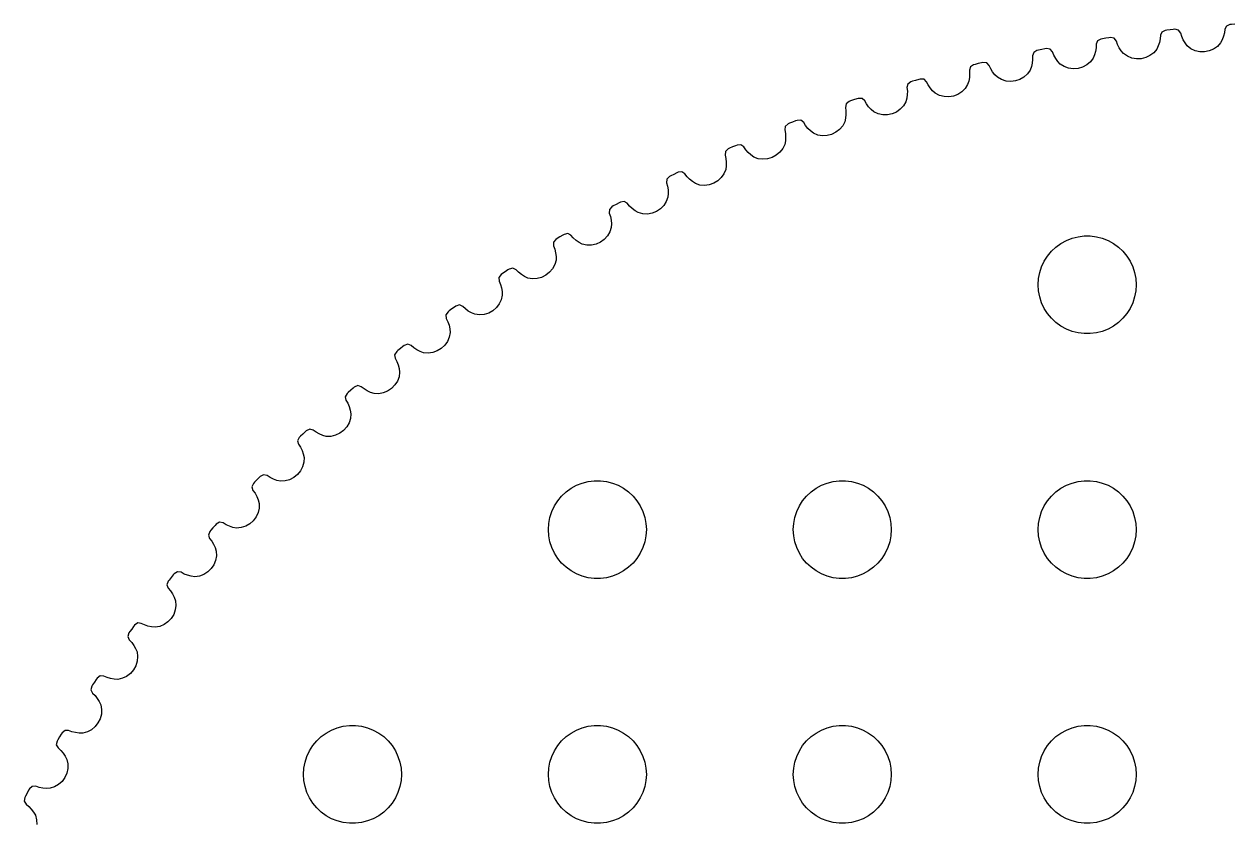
# Model space of a CAD drawing. Header units: metres. Extents: x -45.6 to 45.6, y 64.4 to 155.6.
# Drawn here: x -40.05 to -3.04, y 130.99 to 155.49 of the extents above; entities that cross this region are included whole.
import ezdxf

# ---------------------------------------------------------------- set-up
doc = ezdxf.new("R2010")
doc.units = ezdxf.units.M

msp = doc.modelspace()

# ---------------------------------------------------------------- linework, layer by layer
for p, q in [((-3.1282, 155.475), (-3.23691, 155.428)), ((-3.08046, 155.478), (-3.1282, 155.475)), ((-2.98123, 155.485), (-3.08046, 155.478)), ((-5.25906, 155.144), (-5.26714, 155.034)), ((-5.21538, 155.244), (-5.25906, 155.144)), ((-5.10883, 155.295), (-5.21538, 155.244)), ((-5.06128, 155.301), (-5.10883, 155.295)), ((-4.96243, 155.312), (-5.06128, 155.301)), ((-4.86357, 155.322), (-4.96243, 155.312)), ((-4.81598, 155.327), (-4.86357, 155.322)), ((-4.70065, 155.3), (-4.81598, 155.327)), ((-4.63652, 155.212), (-4.70065, 155.3)), ((-4.60483, 155.107), (-4.63652, 155.212)), ((-4.56023, 155.005), (-4.60483, 155.107)), ((-3.32401, 155.114), (-3.36324, 155.009)), ((-3.29776, 155.221), (-3.32401, 155.114)), ((-3.28491, 155.33), (-3.29776, 155.221)), ((-3.23691, 155.428), (-3.28491, 155.33)), ((-8.79517, 154.726), (-8.89272, 154.707)), ((-8.7482, 154.735), (-8.79517, 154.726)), ((-8.63095, 154.718), (-8.7482, 154.735)), ((-8.55939, 154.636), (-8.63095, 154.718)), ((-7.22647, 154.761), (-7.24327, 154.652)), ((-7.22322, 154.872), (-7.22647, 154.761)), ((-7.18393, 154.973), (-7.22322, 154.872)), ((-7.07971, 155.029), (-7.18393, 154.973)), ((-7.03244, 155.037), (-7.07971, 155.029)), ((-6.93417, 155.052), (-7.03244, 155.037)), ((-6.83588, 155.067), (-6.93417, 155.052)), ((-6.78856, 155.074), (-6.83588, 155.067)), ((-6.67215, 155.052), (-6.78856, 155.074)), ((-6.60425, 154.967), (-6.67215, 155.052)), ((-6.56796, 154.863), (-6.60425, 154.967)), ((-6.519, 154.764), (-6.56796, 154.863)), ((-6.45807, 154.67), (-6.519, 154.764)), ((-5.37062, 154.717), (-5.46286, 154.606)), ((-5.3233, 154.82), (-5.37062, 154.717)), ((-5.28867, 154.926), (-5.3233, 154.82)), ((-5.26714, 155.034), (-5.28867, 154.926)), ((-4.50343, 154.909), (-4.56023, 155.005)), ((-4.4351, 154.819), (-4.50343, 154.909)), ((-4.32121, 154.731), (-4.4351, 154.819)), ((-4.19102, 154.672), (-4.32121, 154.731)), ((-3.62987, 154.721), (-3.76299, 154.667)), ((-3.51196, 154.802), (-3.62987, 154.721)), ((-3.41499, 154.908), (-3.51196, 154.802)), ((-3.36324, 155.009), (-3.41499, 154.908)), ((-9.17207, 154.404), (-9.18408, 154.294)), ((-9.13879, 154.617), (-9.17361, 154.514)), ((-9.17361, 154.514), (-9.17207, 154.404)), ((-9.03714, 154.678), (-9.13879, 154.617)), ((-8.99023, 154.687), (-9.03714, 154.678)), ((-8.89272, 154.707), (-8.99023, 154.687)), ((-8.5186, 154.534), (-8.55939, 154.636)), ((-8.46536, 154.437), (-8.5186, 154.534)), ((-8.40041, 154.346), (-8.46536, 154.437)), ((-8.32446, 154.262), (-8.40041, 154.346)), ((-7.31601, 154.44), (-7.40337, 154.326)), ((-7.27324, 154.545), (-7.31601, 154.44)), ((-7.24327, 154.652), (-7.27324, 154.545)), ((-6.38586, 154.583), (-6.45807, 154.67)), ((-6.26825, 154.5), (-6.38586, 154.583)), ((-6.13562, 154.447), (-6.26825, 154.5)), ((-5.99385, 154.422), (-6.13562, 154.447)), ((-5.84891, 154.427), (-5.99385, 154.422)), ((-5.70773, 154.46), (-5.84891, 154.427)), ((-5.57713, 154.52), (-5.70773, 154.46)), ((-5.46286, 154.606), (-5.57713, 154.52)), ((-4.05048, 154.642), (-4.19102, 154.672)), ((-3.90547, 154.64), (-4.05048, 154.642)), ((-3.76299, 154.667), (-3.90547, 154.64)), ((-11.0763, 154.176), (-11.1066, 154.071)), ((-11.1066, 154.071), (-11.1002, 153.961)), ((-10.9774, 154.241), (-11.0763, 154.176)), ((-10.9309, 154.253), (-10.9774, 154.241)), ((-10.8343, 154.276), (-10.9309, 154.253)), ((-10.7377, 154.3), (-10.8343, 154.276)), ((-10.6912, 154.311), (-10.7377, 154.3)), ((-10.5733, 154.299), (-10.6912, 154.311)), ((-10.4982, 154.22), (-10.5733, 154.299)), ((-10.453, 154.12), (-10.4982, 154.22)), ((-10.3956, 154.025), (-10.453, 154.12)), ((-10.3268, 153.937), (-10.3956, 154.025)), ((-9.24748, 154.078), (-9.32977, 153.961)), ((-9.20934, 154.185), (-9.24748, 154.078)), ((-9.18408, 154.294), (-9.20934, 154.185)), ((-8.20337, 154.185), (-8.32446, 154.262)), ((-8.06853, 154.137), (-8.20337, 154.185)), ((-7.92583, 154.119), (-8.06853, 154.137)), ((-7.78122, 154.13), (-7.92583, 154.119)), ((-7.64162, 154.169), (-7.78122, 154.13)), ((-7.51378, 154.235), (-7.64162, 154.169)), ((-7.40337, 154.326), (-7.51378, 154.235)), ((-12.9927, 153.651), (-13.0183, 153.545)), ((-12.8967, 153.72), (-12.9927, 153.651)), ((-12.8508, 153.734), (-12.8967, 153.72)), ((-12.7553, 153.762), (-12.8508, 153.734)), ((-12.6598, 153.789), (-12.7553, 153.762)), ((-12.6138, 153.803), (-12.6598, 153.789)), ((-12.4955, 153.796), (-12.6138, 153.803)), ((-12.4171, 153.72), (-12.4955, 153.796)), ((-12.3676, 153.622), (-12.4171, 153.72)), ((-12.3061, 153.53), (-12.3676, 153.622)), ((-11.1613, 153.633), (-11.2384, 153.512)), ((-11.1279, 153.741), (-11.1613, 153.633)), ((-11.1074, 153.851), (-11.1279, 153.741)), ((-11.1002, 153.961), (-11.1074, 153.851)), ((-10.2472, 153.857), (-10.3268, 153.937)), ((-10.1229, 153.785), (-10.2472, 153.857)), ((-9.98607, 153.743), (-10.1229, 153.785)), ((-9.84271, 153.731), (-9.98607, 153.743)), ((-9.69872, 153.748), (-9.84271, 153.731)), ((-9.56096, 153.793), (-9.69872, 153.748)), ((-9.43611, 153.865), (-9.56096, 153.793)), ((-9.32977, 153.961), (-9.43611, 153.865)), ((-13.0096, 153.325), (-13.0253, 153.214)), ((-13.0183, 153.545), (-13.0072, 153.435)), ((-13.0072, 153.435), (-13.0096, 153.325)), ((-12.2334, 153.445), (-12.3061, 153.53)), ((-12.1505, 153.368), (-12.2334, 153.445)), ((-12.0231, 153.301), (-12.1505, 153.368)), ((-11.8846, 153.266), (-12.0231, 153.301)), ((-11.7409, 153.26), (-11.8846, 153.266)), ((-11.5977, 153.283), (-11.7409, 153.26)), ((-11.4621, 153.335), (-11.5977, 153.283)), ((-11.3405, 153.412), (-11.4621, 153.335)), ((-11.2384, 153.512), (-11.3405, 153.412)), ((-14.8843, 153.043), (-14.9053, 152.936)), ((-14.9053, 152.936), (-14.8895, 152.827)), ((-14.7914, 153.116), (-14.8843, 153.043)), ((-14.7462, 153.131), (-14.7914, 153.116)), ((-14.6521, 153.164), (-14.7462, 153.131)), ((-14.5578, 153.195), (-14.6521, 153.164)), ((-14.5125, 153.211), (-14.5578, 153.195)), ((-14.394, 153.209), (-14.5125, 153.211)), ((-14.3123, 153.137), (-14.394, 153.209)), ((-14.2585, 153.041), (-14.3123, 153.137)), ((-14.1931, 152.952), (-14.2585, 153.041)), ((-14.1169, 152.87), (-14.1931, 152.952)), ((-14.0306, 152.797), (-14.1169, 152.87)), ((-13.2233, 152.876), (-13.3414, 152.793)), ((-13.1257, 152.98), (-13.2233, 152.876)), ((-13.054, 153.105), (-13.1257, 152.98)), ((-13.0253, 153.214), (-13.054, 153.105)), ((-16.4281, 152.519), (-16.5209, 152.483)), ((-16.3835, 152.536), (-16.4281, 152.519)), ((-16.265, 152.54), (-16.3835, 152.536)), ((-16.1803, 152.472), (-16.265, 152.54)), ((-14.9218, 152.494), (-14.988, 152.367)), ((-14.8979, 152.605), (-14.9218, 152.494)), ((-14.887, 152.716), (-14.8979, 152.605)), ((-14.8895, 152.827), (-14.887, 152.716)), ((-13.9004, 152.736), (-14.0306, 152.797)), ((-13.7605, 152.706), (-13.9004, 152.736)), ((-13.6167, 152.707), (-13.7605, 152.706)), ((-13.4747, 152.736), (-13.6167, 152.707)), ((-13.3414, 152.793), (-13.4747, 152.736)), ((-16.7476, 152.352), (-16.764, 152.245)), ((-16.764, 152.245), (-16.7433, 152.136)), ((-16.6581, 152.43), (-16.7476, 152.352)), ((-16.7433, 152.136), (-16.7361, 152.026)), ((-16.6135, 152.447), (-16.6581, 152.43)), ((-16.5209, 152.483), (-16.6135, 152.447)), ((-16.1224, 152.378), (-16.1803, 152.472)), ((-16.0531, 152.292), (-16.1224, 152.378)), ((-15.9734, 152.214), (-16.0531, 152.292)), ((-15.884, 152.144), (-15.9734, 152.214)), ((-15.7513, 152.089), (-15.884, 152.144)), ((-15.1954, 152.171), (-15.326, 152.108)), ((-15.0809, 152.258), (-15.1954, 152.171)), ((-14.988, 152.367), (-15.0809, 152.258)), ((-18.2672, 151.762), (-18.3582, 151.722)), ((-18.2233, 151.781), (-18.2672, 151.762)), ((-18.1051, 151.79), (-18.2233, 151.781)), ((-18.0175, 151.725), (-18.1051, 151.79)), ((-16.7611, 151.803), (-16.8217, 151.673)), ((-16.7421, 151.915), (-16.7611, 151.803)), ((-16.7361, 152.026), (-16.7421, 151.915)), ((-15.6102, 152.065), (-15.7513, 152.089)), ((-15.4665, 152.072), (-15.6102, 152.065)), ((-15.326, 152.108), (-15.4665, 152.072)), ((-18.5791, 151.582), (-18.5907, 151.473)), ((-18.5907, 151.473), (-18.5654, 151.366)), ((-18.493, 151.663), (-18.5791, 151.582)), ((-18.4492, 151.682), (-18.493, 151.663)), ((-18.3582, 151.722), (-18.4492, 151.682)), ((-17.9555, 151.634), (-18.0175, 151.725)), ((-17.8826, 151.551), (-17.9555, 151.634)), ((-17.7995, 151.477), (-17.8826, 151.551)), ((-17.7072, 151.411), (-17.7995, 151.477)), ((-17.5722, 151.362), (-17.7072, 151.411)), ((-17.1481, 151.399), (-17.287, 151.357)), ((-17.0204, 151.468), (-17.1481, 151.399)), ((-16.9098, 151.56), (-17.0204, 151.468)), ((-16.8217, 151.673), (-16.9098, 151.56)), ((-18.5686, 151.032), (-18.6234, 150.899)), ((-18.5544, 151.144), (-18.5686, 151.032)), ((-18.5654, 151.366), (-18.5533, 151.256)), ((-18.5533, 151.256), (-18.5544, 151.144)), ((-17.4303, 151.344), (-17.5722, 151.362)), ((-17.287, 151.357), (-17.4303, 151.344)), ((-20.3752, 150.732), (-20.3821, 150.623)), ((-20.2927, 150.816), (-20.3752, 150.732)), ((-20.2498, 150.838), (-20.2927, 150.816)), ((-20.1607, 150.882), (-20.2498, 150.838)), ((-20.0714, 150.926), (-20.1607, 150.882)), ((-20.0284, 150.947), (-20.0714, 150.926)), ((-19.9108, 150.961), (-20.0284, 150.947)), ((-19.8204, 150.9), (-19.9108, 150.961)), ((-19.7545, 150.811), (-19.8204, 150.9)), ((-19.678, 150.732), (-19.7545, 150.811)), ((-19.5918, 150.661), (-19.678, 150.732)), ((-19.4966, 150.599), (-19.5918, 150.661)), ((-18.813, 150.686), (-18.9376, 150.612)), ((-18.7065, 150.783), (-18.813, 150.686)), ((-18.6234, 150.899), (-18.7065, 150.783)), ((-20.3821, 150.623), (-20.3521, 150.517)), ((-20.3521, 150.517), (-20.3352, 150.408)), ((-20.3315, 150.296), (-20.3407, 150.183)), ((-20.3352, 150.408), (-20.3315, 150.296)), ((-19.3597, 150.556), (-19.4966, 150.599)), ((-19.2171, 150.545), (-19.3597, 150.556)), ((-19.0745, 150.564), (-19.2171, 150.545)), ((-18.9376, 150.612), (-19.0745, 150.564)), ((-22.0119, 149.916), (-22.0537, 149.892)), ((-21.9247, 149.964), (-22.0119, 149.916)), ((-21.8375, 150.011), (-21.9247, 149.964)), ((-21.7955, 150.034), (-21.8375, 150.011)), ((-21.6785, 150.053), (-21.7955, 150.034)), ((-21.5855, 149.996), (-21.6785, 150.053)), ((-21.5159, 149.911), (-21.5855, 149.996)), ((-21.436, 149.835), (-21.5159, 149.911)), ((-20.4677, 149.928), (-20.5698, 149.827)), ((-20.3897, 150.048), (-20.4677, 149.928)), ((-20.3407, 150.183), (-20.3897, 150.048)), ((-22.1325, 149.804), (-22.1346, 149.695)), ((-22.1346, 149.695), (-22.1, 149.59)), ((-22.0537, 149.892), (-22.1325, 149.804)), ((-22.1, 149.59), (-22.0784, 149.482)), ((-21.3467, 149.767), (-21.436, 149.835)), ((-21.249, 149.71), (-21.3467, 149.767)), ((-21.1103, 149.673), (-21.249, 149.71)), ((-20.9673, 149.668), (-21.1103, 149.673)), ((-20.8257, 149.693), (-20.9673, 149.668)), ((-20.6911, 149.747), (-20.8257, 149.693)), ((-20.5698, 149.827), (-20.6911, 149.747)), ((-22.0741, 149.257), (-22.1172, 149.12)), ((-22.0784, 149.482), (-22.0698, 149.371)), ((-22.0698, 149.371), (-22.0741, 149.257)), ((-23.7728, 148.892), (-23.8476, 148.801)), ((-23.8476, 148.801), (-23.845, 148.692)), ((-23.732, 148.917), (-23.7728, 148.892)), ((-23.647, 148.969), (-23.732, 148.917)), ((-23.562, 149.021), (-23.647, 148.969)), ((-23.521, 149.045), (-23.562, 149.021)), ((-23.405, 149.069), (-23.521, 149.045)), ((-23.3096, 149.017), (-23.405, 149.069)), ((-23.2363, 148.934), (-23.3096, 149.017)), ((-23.1531, 148.862), (-23.2363, 148.934)), ((-23.061, 148.798), (-23.1531, 148.862)), ((-22.9609, 148.745), (-23.061, 148.798)), ((-22.4051, 148.807), (-22.5373, 148.747)), ((-22.2874, 148.891), (-22.4051, 148.807)), ((-22.1898, 148.997), (-22.2874, 148.891)), ((-22.1172, 149.12), (-22.1898, 148.997)), ((-8.30373, 148.766), (-8.13866, 148.857)), ((-8.13866, 148.857), (-7.96352, 148.927)), ((-7.96352, 148.927), (-7.78107, 148.973)), ((-7.78107, 148.973), (-7.59418, 148.997)), ((-7.59418, 148.997), (-7.40581, 148.997)), ((-7.40581, 148.997), (-7.21892, 148.973)), ((-7.21892, 148.973), (-7.03647, 148.927)), ((-7.03647, 148.927), (-6.86133, 148.857)), ((-6.86133, 148.857), (-6.69626, 148.766)), ((-23.845, 148.692), (-23.8059, 148.589)), ((-23.8059, 148.589), (-23.7796, 148.481)), ((-23.7796, 148.481), (-23.7661, 148.371)), ((-22.8207, 148.714), (-22.9609, 148.745)), ((-22.6776, 148.716), (-22.8207, 148.714)), ((-22.5373, 148.747), (-22.6776, 148.716)), ((-8.71352, 148.382), (-8.59344, 148.527)), ((-8.59344, 148.527), (-8.45613, 148.656)), ((-8.45613, 148.656), (-8.30373, 148.766)), ((-6.69626, 148.766), (-6.54385, 148.656)), ((-6.54385, 148.656), (-6.40654, 148.527)), ((-6.40654, 148.527), (-6.28647, 148.382)), ((-23.8025, 148.118), (-23.8697, 147.992)), ((-23.7655, 148.257), (-23.8025, 148.118)), ((-23.7661, 148.371), (-23.7655, 148.257)), ((-8.95287, 147.873), (-8.89465, 148.052)), ((-8.89465, 148.052), (-8.81445, 148.223)), ((-8.81445, 148.223), (-8.71352, 148.382)), ((-6.28647, 148.382), (-6.18553, 148.223)), ((-6.18553, 148.223), (-6.10533, 148.052)), ((-6.10533, 148.052), (-6.04712, 147.873)), ((-25.4467, 147.819), (-25.5174, 147.724)), ((-25.5174, 147.724), (-25.51, 147.615)), ((-25.407, 147.845), (-25.4467, 147.819)), ((-25.3243, 147.901), (-25.407, 147.845)), ((-25.2416, 147.956), (-25.3243, 147.901)), ((-25.2017, 147.982), (-25.2416, 147.956)), ((-25.0869, 148.011), (-25.2017, 147.982)), ((-24.9893, 147.963), (-25.0869, 148.011)), ((-24.9125, 147.884), (-24.9893, 147.963)), ((-24.8262, 147.815), (-24.9125, 147.884)), ((-24.7314, 147.756), (-24.8262, 147.815)), ((-24.6291, 147.707), (-24.7314, 147.756)), ((-24.4876, 147.682), (-24.6291, 147.707)), ((-24.3448, 147.69), (-24.4876, 147.682)), ((-24.206, 147.727), (-24.3448, 147.69)), ((-24.0765, 147.793), (-24.206, 147.727)), ((-23.9626, 147.882), (-24.0765, 147.793)), ((-23.8697, 147.992), (-23.9626, 147.882)), ((-9, 147.5), (-8.98816, 147.688)), ((-8.98816, 147.688), (-8.95287, 147.873)), ((-6.04712, 147.873), (-6.01183, 147.688)), ((-6.01183, 147.688), (-6, 147.5)), ((-25.51, 147.615), (-25.4664, 147.514)), ((-25.4664, 147.514), (-25.4355, 147.408)), ((-25.4355, 147.408), (-25.4172, 147.297)), ((-8.98816, 147.312), (-9, 147.5)), ((-8.95287, 147.127), (-8.98816, 147.312)), ((-6.01183, 147.312), (-6.04712, 147.127)), ((-6, 147.5), (-6.01183, 147.312)), ((-25.4426, 147.044), (-25.5042, 146.915)), ((-25.4116, 147.184), (-25.4426, 147.044)), ((-25.4172, 147.297), (-25.4116, 147.184)), ((-8.89465, 146.948), (-8.95287, 147.127)), ((-8.81445, 146.777), (-8.89465, 146.948)), ((-6.10533, 146.948), (-6.18553, 146.777)), ((-6.04712, 147.127), (-6.10533, 146.948)), ((-27.0721, 146.673), (-27.1386, 146.575)), ((-27.1386, 146.575), (-27.1265, 146.466)), ((-27.0336, 146.701), (-27.0721, 146.673)), ((-26.9534, 146.76), (-27.0336, 146.701)), ((-26.8732, 146.819), (-26.9534, 146.76)), ((-26.8345, 146.847), (-26.8732, 146.819)), ((-26.721, 146.881), (-26.8345, 146.847)), ((-26.6214, 146.837), (-26.721, 146.881)), ((-26.5412, 146.761), (-26.6214, 146.837)), ((-26.452, 146.696), (-26.5412, 146.761)), ((-26.3548, 146.641), (-26.452, 146.696)), ((-26.2504, 146.597), (-26.3548, 146.641)), ((-26.108, 146.578), (-26.2504, 146.597)), ((-25.9656, 146.592), (-26.108, 146.578)), ((-25.8286, 146.635), (-25.9656, 146.592)), ((-25.7021, 146.706), (-25.8286, 146.635)), ((-25.5922, 146.801), (-25.7021, 146.706)), ((-25.5042, 146.915), (-25.5922, 146.801)), ((-8.71352, 146.618), (-8.81445, 146.777)), ((-8.59344, 146.473), (-8.71352, 146.618)), ((-6.28647, 146.618), (-6.40654, 146.473)), ((-6.18553, 146.777), (-6.28647, 146.618)), ((-27.1265, 146.466), (-27.0785, 146.367)), ((-27.0785, 146.367), (-27.043, 146.262)), ((-27.043, 146.262), (-27.0199, 146.153)), ((-8.45613, 146.344), (-8.59344, 146.473)), ((-8.30373, 146.234), (-8.45613, 146.344)), ((-8.13866, 146.143), (-8.30373, 146.234)), ((-6.69626, 146.234), (-6.86133, 146.143)), ((-6.54385, 146.344), (-6.69626, 146.234)), ((-6.40654, 146.473), (-6.54385, 146.344)), ((-27.0342, 145.899), (-27.0901, 145.767)), ((-27.0094, 146.04), (-27.0342, 145.899)), ((-27.0199, 146.153), (-27.0094, 146.04)), ((-7.96352, 146.073), (-8.13866, 146.143)), ((-7.78107, 146.027), (-7.96352, 146.073)), ((-7.59418, 146.003), (-7.78107, 146.027)), ((-7.40581, 146.003), (-7.59418, 146.003)), ((-7.21892, 146.027), (-7.40581, 146.003)), ((-7.03647, 146.073), (-7.21892, 146.027)), ((-6.86133, 146.143), (-7.03647, 146.073)), ((-28.6087, 145.487), (-28.6459, 145.457)), ((-28.5312, 145.549), (-28.6087, 145.487)), ((-28.4536, 145.611), (-28.5312, 145.549)), ((-28.4162, 145.641), (-28.4536, 145.611)), ((-28.3043, 145.68), (-28.4162, 145.641)), ((-28.2029, 145.64), (-28.3043, 145.68)), ((-28.1194, 145.568), (-28.2029, 145.64)), ((-28.0275, 145.507), (-28.1194, 145.568)), ((-27.928, 145.456), (-28.0275, 145.507)), ((-27.402, 145.474), (-27.537, 145.424)), ((-27.2788, 145.55), (-27.402, 145.474)), ((-27.1731, 145.65), (-27.2788, 145.55)), ((-27.0901, 145.767), (-27.1731, 145.65)), ((-28.6459, 145.457), (-28.7081, 145.356)), ((-28.7081, 145.356), (-28.6913, 145.248)), ((-28.6913, 145.248), (-28.6391, 145.151)), ((-28.6391, 145.151), (-28.599, 145.048)), ((-27.8218, 145.417), (-27.928, 145.456)), ((-27.6786, 145.404), (-27.8218, 145.417)), ((-27.537, 145.424), (-27.6786, 145.404)), ((-28.599, 145.048), (-28.5712, 144.94)), ((-28.5557, 144.828), (-28.5743, 144.685)), ((-28.5712, 144.94), (-28.5557, 144.828)), ((-29.9438, 144.368), (-29.9799, 144.336)), ((-29.8337, 144.412), (-29.9438, 144.368)), ((-29.7307, 144.376), (-29.8337, 144.412)), ((-29.6441, 144.308), (-29.7307, 144.376)), ((-28.7022, 144.43), (-28.8035, 144.327)), ((-28.6245, 144.552), (-28.7022, 144.43)), ((-28.5743, 144.685), (-28.6245, 144.552)), ((-30.1653, 144.174), (-30.223, 144.07)), ((-30.223, 144.07), (-30.2015, 143.963)), ((-30.1294, 144.205), (-30.1653, 144.174)), ((-30.0547, 144.271), (-30.1294, 144.205)), ((-29.9799, 144.336), (-30.0547, 144.271)), ((-29.5496, 144.251), (-29.6441, 144.308)), ((-29.448, 144.205), (-29.5496, 144.251)), ((-29.3401, 144.17), (-29.448, 144.205)), ((-29.1966, 144.163), (-29.3401, 144.17)), ((-29.056, 144.189), (-29.1966, 144.163)), ((-28.9233, 144.245), (-29.056, 144.189)), ((-28.8035, 144.327), (-28.9233, 144.245)), ((-30.2015, 143.963), (-30.1451, 143.869)), ((-30.1451, 143.869), (-30.1006, 143.768)), ((-30.1006, 143.768), (-30.0681, 143.661)), ((-30.0681, 143.661), (-30.0477, 143.549)), ((-30.1044, 143.27), (-30.1768, 143.146)), ((-30.0601, 143.406), (-30.1044, 143.27)), ((-30.0477, 143.549), (-30.0601, 143.406)), ((-31.521, 142.927), (-31.5927, 142.858)), ((-31.4491, 142.996), (-31.521, 142.927)), ((-31.4144, 143.029), (-31.4491, 142.996)), ((-31.3063, 143.077), (-31.4144, 143.029)), ((-31.2018, 143.047), (-31.3063, 143.077)), ((-31.1124, 142.982), (-31.2018, 143.047)), ((-31.0155, 142.929), (-31.1124, 142.982)), ((-30.9119, 142.887), (-31.0155, 142.929)), ((-30.8027, 142.857), (-30.9119, 142.887)), ((-30.5197, 142.889), (-30.659, 142.857)), ((-30.3895, 142.951), (-30.5197, 142.889)), ((-30.2734, 143.038), (-30.3895, 142.951)), ((-30.1768, 143.146), (-30.2734, 143.038)), ((-31.6272, 142.825), (-31.6804, 142.719)), ((-31.6804, 142.719), (-31.6542, 142.614)), ((-31.6542, 142.614), (-31.5937, 142.522)), ((-31.5927, 142.858), (-31.6272, 142.825)), ((-31.5937, 142.522), (-31.5448, 142.422)), ((-30.659, 142.857), (-30.8027, 142.857)), ((-31.5448, 142.422), (-31.5077, 142.317)), ((-31.5077, 142.317), (-31.4825, 142.207)), ((-31.4825, 142.207), (-31.4886, 142.063)), ((-31.5938, 141.798), (-31.6857, 141.686)), ((-31.5269, 141.925), (-31.5938, 141.798)), ((-31.4886, 142.063), (-31.5269, 141.925)), ((-33.0289, 141.414), (-33.0774, 141.306)), ((-32.9959, 141.449), (-33.0289, 141.414)), ((-32.9272, 141.521), (-32.9959, 141.449)), ((-32.8584, 141.593), (-32.9272, 141.521)), ((-32.8252, 141.627), (-32.8584, 141.593)), ((-32.7193, 141.68), (-32.8252, 141.627)), ((-32.6136, 141.654), (-32.7193, 141.68)), ((-32.5215, 141.594), (-32.6136, 141.654)), ((-32.4223, 141.545), (-32.5215, 141.594)), ((-32.317, 141.508), (-32.4223, 141.545)), ((-32.2066, 141.483), (-32.317, 141.508)), ((-32.063, 141.489), (-32.2066, 141.483)), ((-31.9252, 141.527), (-32.063, 141.489)), ((-31.7979, 141.594), (-31.9252, 141.527)), ((-31.6857, 141.686), (-31.7979, 141.594)), ((-23.1387, 141.357), (-22.9635, 141.427)), ((-22.9635, 141.427), (-22.7811, 141.473)), ((-22.7811, 141.473), (-22.5942, 141.497)), ((-22.5942, 141.497), (-22.4058, 141.497)), ((-22.4058, 141.497), (-22.2189, 141.473)), ((-22.2189, 141.473), (-22.0365, 141.427)), ((-22.0365, 141.427), (-21.8613, 141.357)), ((-15.6387, 141.357), (-15.4635, 141.427)), ((-15.4635, 141.427), (-15.2811, 141.473)), ((-15.2811, 141.473), (-15.0942, 141.497)), ((-15.0942, 141.497), (-14.9058, 141.497)), ((-14.9058, 141.497), (-14.7189, 141.473)), ((-14.7189, 141.473), (-14.5365, 141.427)), ((-14.5365, 141.427), (-14.3613, 141.357)), ((-8.13866, 141.357), (-7.96352, 141.427)), ((-7.96352, 141.427), (-7.78107, 141.473)), ((-7.78107, 141.473), (-7.59418, 141.497)), ((-7.59418, 141.497), (-7.40581, 141.497)), ((-7.40581, 141.497), (-7.21892, 141.473)), ((-7.21892, 141.473), (-7.03647, 141.427)), ((-7.03647, 141.427), (-6.86133, 141.357)), ((-33.0774, 141.306), (-33.0467, 141.202)), ((-33.0467, 141.202), (-32.9822, 141.112)), ((-32.9822, 141.112), (-32.9291, 141.016)), ((-23.7135, 140.882), (-23.5934, 141.027)), ((-23.5934, 141.027), (-23.4561, 141.156)), ((-23.4561, 141.156), (-23.3037, 141.266)), ((-23.3037, 141.266), (-23.1387, 141.357)), ((-21.8613, 141.357), (-21.6963, 141.266)), ((-21.6963, 141.266), (-21.5439, 141.156)), ((-21.5439, 141.156), (-21.4065, 141.027)), ((-21.4065, 141.027), (-21.2865, 140.882)), ((-16.2135, 140.882), (-16.0934, 141.027)), ((-16.0934, 141.027), (-15.9561, 141.156)), ((-15.9561, 141.156), (-15.8037, 141.266)), ((-15.8037, 141.266), (-15.6387, 141.357)), ((-14.3613, 141.357), (-14.1963, 141.266)), ((-14.1963, 141.266), (-14.0439, 141.156)), ((-14.0439, 141.156), (-13.9065, 141.027)), ((-13.9065, 141.027), (-13.7865, 140.882)), ((-8.71352, 140.882), (-8.59344, 141.027)), ((-8.59344, 141.027), (-8.45613, 141.156)), ((-8.45613, 141.156), (-8.30373, 141.266)), ((-8.30373, 141.266), (-8.13866, 141.357)), ((-6.86133, 141.357), (-6.69626, 141.266)), ((-6.69626, 141.266), (-6.54385, 141.156)), ((-6.54385, 141.156), (-6.40654, 141.027)), ((-6.40654, 141.027), (-6.28647, 140.882)), ((-32.9291, 141.016), (-32.8874, 140.912)), ((-32.8572, 140.659), (-32.8895, 140.52)), ((-32.8874, 140.912), (-32.8574, 140.803)), ((-32.8574, 140.803), (-32.8572, 140.659)), ((-23.8947, 140.552), (-23.8145, 140.723)), ((-23.8145, 140.723), (-23.7135, 140.882)), ((-21.2865, 140.882), (-21.1855, 140.723)), ((-21.1855, 140.723), (-21.1053, 140.552)), ((-16.3947, 140.552), (-16.3145, 140.723)), ((-16.3145, 140.723), (-16.2135, 140.882)), ((-13.7865, 140.882), (-13.6855, 140.723)), ((-13.6855, 140.723), (-13.6053, 140.552)), ((-8.89465, 140.552), (-8.81445, 140.723)), ((-8.81445, 140.723), (-8.71352, 140.882)), ((-6.28647, 140.882), (-6.18553, 140.723)), ((-6.18553, 140.723), (-6.10533, 140.552)), ((-32.9508, 140.39), (-33.0376, 140.273)), ((-32.8895, 140.52), (-32.9508, 140.39)), ((-23.9882, 140.188), (-23.9529, 140.373)), ((-23.9529, 140.373), (-23.8947, 140.552)), ((-21.1053, 140.552), (-21.0471, 140.373)), ((-21.0471, 140.373), (-21.0118, 140.188)), ((-16.4882, 140.188), (-16.4529, 140.373)), ((-16.4529, 140.373), (-16.3947, 140.552)), ((-13.6053, 140.552), (-13.5471, 140.373)), ((-13.5471, 140.373), (-13.5118, 140.188)), ((-8.98816, 140.188), (-8.95287, 140.373)), ((-8.95287, 140.373), (-8.89465, 140.552)), ((-6.10533, 140.552), (-6.04712, 140.373)), ((-6.04712, 140.373), (-6.01183, 140.188)), ((-34.3678, 139.944), (-34.4115, 139.834)), ((-34.3363, 139.98), (-34.3678, 139.944)), ((-34.2708, 140.055), (-34.3363, 139.98)), ((-34.2052, 140.129), (-34.2708, 140.055)), ((-34.1735, 140.165), (-34.2052, 140.129)), ((-34.0701, 140.223), (-34.1735, 140.165)), ((-33.9633, 140.202), (-34.0701, 140.223)), ((-33.8686, 140.145), (-33.9633, 140.202)), ((-33.7674, 140.101), (-33.8686, 140.145)), ((-33.6606, 140.068), (-33.7674, 140.101)), ((-33.5492, 140.048), (-33.6606, 140.068)), ((-33.4061, 140.06), (-33.5492, 140.048)), ((-33.2701, 140.104), (-33.4061, 140.06)), ((-33.1457, 140.177), (-33.2701, 140.104)), ((-33.0376, 140.273), (-33.1457, 140.177)), ((-24, 140), (-23.9882, 140.188)), ((-23.9882, 139.812), (-24, 140)), ((-21.0118, 140.188), (-21, 140)), ((-21, 140), (-21.0118, 139.812)), ((-16.5, 140), (-16.4882, 140.188)), ((-16.4882, 139.812), (-16.5, 140)), ((-13.5118, 140.188), (-13.5, 140)), ((-13.5, 140), (-13.5118, 139.812)), ((-9, 140), (-8.98816, 140.188)), ((-8.98816, 139.812), (-9, 140)), ((-6.01183, 140.188), (-6, 140)), ((-6, 140), (-6.01183, 139.812)), ((-34.4115, 139.834), (-34.3762, 139.731)), ((-34.3762, 139.731), (-34.3079, 139.644)), ((-34.3079, 139.644), (-34.2506, 139.55)), ((-34.2506, 139.55), (-34.2044, 139.448)), ((-23.9529, 139.627), (-23.9882, 139.812)), ((-23.8947, 139.448), (-23.9529, 139.627)), ((-21.0471, 139.627), (-21.1053, 139.448)), ((-21.0118, 139.812), (-21.0471, 139.627)), ((-16.4529, 139.627), (-16.4882, 139.812)), ((-16.3947, 139.448), (-16.4529, 139.627)), ((-13.5471, 139.627), (-13.6053, 139.448)), ((-13.5118, 139.812), (-13.5471, 139.627)), ((-8.95287, 139.627), (-8.98816, 139.812)), ((-8.89465, 139.448), (-8.95287, 139.627)), ((-6.04712, 139.627), (-6.10533, 139.448)), ((-6.01183, 139.812), (-6.04712, 139.627)), ((-34.2044, 139.448), (-34.1697, 139.34)), ((-34.1633, 139.197), (-34.1894, 139.056)), ((-34.1697, 139.34), (-34.1633, 139.197)), ((-23.8145, 139.277), (-23.8947, 139.448)), ((-23.7135, 139.118), (-23.8145, 139.277)), ((-21.1855, 139.277), (-21.2865, 139.118)), ((-21.1053, 139.448), (-21.1855, 139.277)), ((-16.3145, 139.277), (-16.3947, 139.448)), ((-16.2135, 139.118), (-16.3145, 139.277)), ((-13.6855, 139.277), (-13.7865, 139.118)), ((-13.6053, 139.448), (-13.6855, 139.277)), ((-8.81445, 139.277), (-8.89465, 139.448)), ((-8.71352, 139.118), (-8.81445, 139.277)), ((-6.18553, 139.277), (-6.28647, 139.118)), ((-6.10533, 139.448), (-6.18553, 139.277)), ((-34.3267, 138.803), (-34.4305, 138.702)), ((-34.245, 138.923), (-34.3267, 138.803)), ((-34.1894, 139.056), (-34.245, 138.923)), ((-23.5934, 138.973), (-23.7135, 139.118)), ((-23.4561, 138.844), (-23.5934, 138.973)), ((-23.3037, 138.734), (-23.4561, 138.844)), ((-21.5439, 138.844), (-21.6963, 138.734)), ((-21.4065, 138.973), (-21.5439, 138.844)), ((-21.2865, 139.118), (-21.4065, 138.973)), ((-16.0934, 138.973), (-16.2135, 139.118)), ((-15.9561, 138.844), (-16.0934, 138.973)), ((-15.8037, 138.734), (-15.9561, 138.844)), ((-14.0439, 138.844), (-14.1963, 138.734)), ((-13.9065, 138.973), (-14.0439, 138.844)), ((-13.7865, 139.118), (-13.9065, 138.973)), ((-8.59344, 138.973), (-8.71352, 139.118)), ((-8.45613, 138.844), (-8.59344, 138.973)), ((-8.30373, 138.734), (-8.45613, 138.844)), ((-6.54385, 138.844), (-6.69626, 138.734)), ((-6.40654, 138.973), (-6.54385, 138.844)), ((-6.28647, 139.118), (-6.40654, 138.973)), ((-35.6113, 138.454), (-35.6412, 138.416)), ((-35.5492, 138.531), (-35.6113, 138.454)), ((-35.4868, 138.609), (-35.5492, 138.531)), ((-35.4568, 138.646), (-35.4868, 138.609)), ((-35.356, 138.708), (-35.4568, 138.646)), ((-35.2484, 138.691), (-35.356, 138.708)), ((-35.1513, 138.639), (-35.2484, 138.691)), ((-35.0483, 138.599), (-35.1513, 138.639)), ((-34.9401, 138.571), (-35.0483, 138.599)), ((-34.8279, 138.556), (-34.9401, 138.571)), ((-34.6855, 138.574), (-34.8279, 138.556)), ((-34.5515, 138.624), (-34.6855, 138.574)), ((-34.4305, 138.702), (-34.5515, 138.624)), ((-23.1387, 138.643), (-23.3037, 138.734)), ((-22.9635, 138.573), (-23.1387, 138.643)), ((-22.7811, 138.527), (-22.9635, 138.573)), ((-22.5942, 138.503), (-22.7811, 138.527)), ((-22.4058, 138.503), (-22.5942, 138.503)), ((-22.2189, 138.527), (-22.4058, 138.503)), ((-22.0365, 138.573), (-22.2189, 138.527)), ((-21.8613, 138.643), (-22.0365, 138.573)), ((-21.6963, 138.734), (-21.8613, 138.643)), ((-15.6387, 138.643), (-15.8037, 138.734)), ((-15.4635, 138.573), (-15.6387, 138.643)), ((-15.2811, 138.527), (-15.4635, 138.573)), ((-15.0942, 138.503), (-15.2811, 138.527)), ((-14.9058, 138.503), (-15.0942, 138.503)), ((-14.7189, 138.527), (-14.9058, 138.503)), ((-14.5365, 138.573), (-14.7189, 138.527)), ((-14.3613, 138.643), (-14.5365, 138.573)), ((-14.1963, 138.734), (-14.3613, 138.643)), ((-8.13866, 138.643), (-8.30373, 138.734)), ((-7.96352, 138.573), (-8.13866, 138.643)), ((-7.78107, 138.527), (-7.96352, 138.573)), ((-7.59418, 138.503), (-7.78107, 138.527)), ((-7.40581, 138.503), (-7.59418, 138.503)), ((-7.21892, 138.527), (-7.40581, 138.503)), ((-7.03647, 138.573), (-7.21892, 138.527)), ((-6.86133, 138.643), (-7.03647, 138.573)), ((-6.69626, 138.734), (-6.86133, 138.643)), ((-35.6412, 138.416), (-35.6801, 138.304)), ((-35.6801, 138.304), (-35.6404, 138.203)), ((-35.6404, 138.203), (-35.5683, 138.119)), ((-35.5683, 138.119), (-35.5069, 138.028)), ((-35.5069, 138.028), (-35.4564, 137.928)), ((-35.4564, 137.928), (-35.417, 137.822)), ((-35.417, 137.822), (-35.4043, 137.679)), ((-35.474, 137.402), (-35.5504, 137.279)), ((-35.4243, 137.537), (-35.474, 137.402)), ((-35.4043, 137.679), (-35.4243, 137.537)), ((-36.7599, 136.953), (-36.8186, 136.873)), ((-36.701, 137.034), (-36.7599, 136.953)), ((-36.6725, 137.072), (-36.701, 137.034)), ((-36.5746, 137.139), (-36.6725, 137.072)), ((-36.4663, 137.126), (-36.5746, 137.139)), ((-36.3671, 137.079), (-36.4663, 137.126)), ((-36.2624, 137.043), (-36.3671, 137.079)), ((-36.1532, 137.02), (-36.2624, 137.043)), ((-36.0404, 137.009), (-36.1532, 137.02)), ((-35.8988, 137.034), (-36.0404, 137.009)), ((-35.7672, 137.09), (-35.8988, 137.034)), ((-35.6497, 137.173), (-35.7672, 137.09)), ((-35.5504, 137.279), (-35.6497, 137.173)), ((-36.8467, 136.834), (-36.8807, 136.721)), ((-36.8807, 136.721), (-36.8366, 136.621)), ((-36.8186, 136.873), (-36.8467, 136.834)), ((-36.8366, 136.621), (-36.761, 136.541)), ((-36.761, 136.541), (-36.6957, 136.452)), ((-36.6957, 136.452), (-36.6409, 136.355)), ((-36.6409, 136.355), (-36.5968, 136.25)), ((-36.5968, 136.25), (-36.5779, 136.108)), ((-36.5917, 135.966), (-36.6355, 135.829)), ((-36.5779, 136.108), (-36.5917, 135.966)), ((-37.7235, 135.518), (-37.8185, 135.447)), ((-37.6148, 135.51), (-37.7235, 135.518)), ((-37.5136, 135.466), (-37.6148, 135.51)), ((-36.9148, 135.504), (-37.0439, 135.443)), ((-36.801, 135.592), (-36.9148, 135.504)), ((-36.7064, 135.702), (-36.801, 135.592)), ((-36.6355, 135.829), (-36.7064, 135.702)), ((-37.9822, 135.202), (-38.0112, 135.087)), ((-37.9557, 135.242), (-37.9822, 135.202)), ((-37.9006, 135.324), (-37.9557, 135.242)), ((-37.8452, 135.407), (-37.9006, 135.324)), ((-37.8185, 135.447), (-37.8452, 135.407)), ((-37.4075, 135.436), (-37.5136, 135.466)), ((-37.2973, 135.417), (-37.4075, 135.436)), ((-37.1842, 135.412), (-37.2973, 135.417)), ((-37.0439, 135.443), (-37.1842, 135.412)), ((-38.0112, 135.087), (-37.9628, 134.989)), ((-37.9628, 134.989), (-37.8838, 134.913)), ((-37.8838, 134.913), (-37.8146, 134.826)), ((-37.8146, 134.826), (-37.7556, 134.732)), ((-37.7556, 134.732), (-37.707, 134.629)), ((-37.707, 134.629), (-37.6819, 134.488)), ((-37.6819, 134.488), (-37.6895, 134.345)), ((-37.7926, 134.077), (-37.8823, 133.963)), ((-37.7272, 134.206), (-37.7926, 134.077)), ((-37.6895, 134.345), (-37.7272, 134.206)), ((-30.2811, 133.973), (-30.0942, 133.997)), ((-30.0942, 133.997), (-29.9058, 133.997)), ((-29.9058, 133.997), (-29.7189, 133.973)), ((-22.7811, 133.973), (-22.5942, 133.997)), ((-22.5942, 133.997), (-22.4058, 133.997)), ((-22.4058, 133.997), (-22.2189, 133.973)), ((-15.2811, 133.973), (-15.0942, 133.997)), ((-15.0942, 133.997), (-14.9058, 133.997)), ((-14.9058, 133.997), (-14.7189, 133.973)), ((-7.78107, 133.973), (-7.59418, 133.997)), ((-7.59418, 133.997), (-7.40581, 133.997)), ((-7.40581, 133.997), (-7.21892, 133.973)), ((-38.9691, 133.647), (-39.0206, 133.562)), ((-38.9174, 133.732), (-38.9691, 133.647)), ((-38.8925, 133.773), (-38.9174, 133.732)), ((-38.8007, 133.848), (-38.8925, 133.773)), ((-38.6918, 133.845), (-38.8007, 133.848)), ((-38.5887, 133.806), (-38.6918, 133.845)), ((-38.4814, 133.78), (-38.5887, 133.806)), ((-38.3705, 133.766), (-38.4814, 133.78)), ((-38.2572, 133.765), (-38.3705, 133.766)), ((-38.1184, 133.803), (-38.2572, 133.765)), ((-37.9922, 133.87), (-38.1184, 133.803)), ((-37.8823, 133.963), (-37.9922, 133.87)), ((-31.0934, 133.527), (-30.9561, 133.656)), ((-30.9561, 133.656), (-30.8037, 133.766)), ((-30.8037, 133.766), (-30.6387, 133.857)), ((-30.6387, 133.857), (-30.4635, 133.927)), ((-30.4635, 133.927), (-30.2811, 133.973)), ((-29.7189, 133.973), (-29.5365, 133.927)), ((-29.5365, 133.927), (-29.3613, 133.857)), ((-29.3613, 133.857), (-29.1963, 133.766)), ((-29.1963, 133.766), (-29.0439, 133.656)), ((-29.0439, 133.656), (-28.9065, 133.527)), ((-23.5934, 133.527), (-23.4561, 133.656)), ((-23.4561, 133.656), (-23.3037, 133.766)), ((-23.3037, 133.766), (-23.1387, 133.857)), ((-23.1387, 133.857), (-22.9635, 133.927)), ((-22.9635, 133.927), (-22.7811, 133.973)), ((-22.2189, 133.973), (-22.0365, 133.927)), ((-22.0365, 133.927), (-21.8613, 133.857)), ((-21.8613, 133.857), (-21.6963, 133.766)), ((-21.6963, 133.766), (-21.5439, 133.656)), ((-21.5439, 133.656), (-21.4065, 133.527)), ((-16.0934, 133.527), (-15.9561, 133.656)), ((-15.9561, 133.656), (-15.8037, 133.766)), ((-15.8037, 133.766), (-15.6387, 133.857)), ((-15.6387, 133.857), (-15.4635, 133.927)), ((-15.4635, 133.927), (-15.2811, 133.973)), ((-14.7189, 133.973), (-14.5365, 133.927)), ((-14.5365, 133.927), (-14.3613, 133.857)), ((-14.3613, 133.857), (-14.1963, 133.766)), ((-14.1963, 133.766), (-14.0439, 133.656)), ((-14.0439, 133.656), (-13.9065, 133.527)), ((-8.59344, 133.527), (-8.45613, 133.656)), ((-8.45613, 133.656), (-8.30373, 133.766)), ((-8.30373, 133.766), (-8.13866, 133.857)), ((-8.13866, 133.857), (-7.96352, 133.927)), ((-7.96352, 133.927), (-7.78107, 133.973)), ((-7.21892, 133.973), (-7.03647, 133.927)), ((-7.03647, 133.927), (-6.86133, 133.857)), ((-6.86133, 133.857), (-6.69626, 133.766)), ((-6.69626, 133.766), (-6.54385, 133.656)), ((-6.54385, 133.656), (-6.40654, 133.527)), ((-39.0453, 133.521), (-39.0693, 133.405)), ((-39.0693, 133.405), (-39.0167, 133.31)), ((-39.0206, 133.562), (-39.0453, 133.521)), ((-39.0167, 133.31), (-38.9344, 133.236)), ((-31.3145, 133.223), (-31.2135, 133.382)), ((-31.2135, 133.382), (-31.0934, 133.527)), ((-28.9065, 133.527), (-28.7865, 133.382)), ((-28.7865, 133.382), (-28.6855, 133.223)), ((-23.8145, 133.223), (-23.7135, 133.382)), ((-23.7135, 133.382), (-23.5934, 133.527)), ((-21.4065, 133.527), (-21.2865, 133.382)), ((-21.2865, 133.382), (-21.1855, 133.223)), ((-16.3145, 133.223), (-16.2135, 133.382)), ((-16.2135, 133.382), (-16.0934, 133.527)), ((-13.9065, 133.527), (-13.7865, 133.382)), ((-13.7865, 133.382), (-13.6855, 133.223)), ((-8.81445, 133.223), (-8.71352, 133.382)), ((-8.71352, 133.382), (-8.59344, 133.527)), ((-6.40654, 133.527), (-6.28647, 133.382)), ((-6.28647, 133.382), (-6.18553, 133.223)), ((-38.9344, 133.236), (-38.8615, 133.153)), ((-38.8615, 133.153), (-38.7984, 133.061)), ((-38.7984, 133.061), (-38.7455, 132.961)), ((-38.7455, 132.961), (-38.7142, 132.821)), ((-31.4529, 132.873), (-31.3947, 133.052)), ((-31.3947, 133.052), (-31.3145, 133.223)), ((-28.6855, 133.223), (-28.6053, 133.052)), ((-28.6053, 133.052), (-28.5471, 132.873)), ((-23.9529, 132.873), (-23.8947, 133.052)), ((-23.8947, 133.052), (-23.8145, 133.223)), ((-21.1855, 133.223), (-21.1053, 133.052)), ((-21.1053, 133.052), (-21.0471, 132.873)), ((-16.4529, 132.873), (-16.3947, 133.052)), ((-16.3947, 133.052), (-16.3145, 133.223)), ((-13.6855, 133.223), (-13.6053, 133.052)), ((-13.6053, 133.052), (-13.5471, 132.873)), ((-8.95287, 132.873), (-8.89465, 133.052)), ((-8.89465, 133.052), (-8.81445, 133.223)), ((-6.18553, 133.223), (-6.10533, 133.052)), ((-6.10533, 133.052), (-6.04712, 132.873)), ((-38.7472, 132.537), (-38.8068, 132.405)), ((-38.7155, 132.678), (-38.7472, 132.537)), ((-38.7142, 132.821), (-38.7155, 132.678)), ((-31.5, 132.5), (-31.4882, 132.688)), ((-31.4882, 132.688), (-31.4529, 132.873)), ((-28.5471, 132.873), (-28.5118, 132.688)), ((-28.5118, 132.688), (-28.5, 132.5)), ((-24, 132.5), (-23.9882, 132.688)), ((-23.9882, 132.688), (-23.9529, 132.873)), ((-21.0471, 132.873), (-21.0118, 132.688)), ((-21.0118, 132.688), (-21, 132.5)), ((-16.5, 132.5), (-16.4882, 132.688)), ((-16.4882, 132.688), (-16.4529, 132.873)), ((-13.5471, 132.873), (-13.5118, 132.688)), ((-13.5118, 132.688), (-13.5, 132.5)), ((-9, 132.5), (-8.98816, 132.688)), ((-8.98816, 132.688), (-8.95287, 132.873)), ((-6.04712, 132.873), (-6.01183, 132.688)), ((-6.01183, 132.688), (-6, 132.5)), ((-38.9972, 132.19), (-39.1204, 132.117)), ((-38.8915, 132.287), (-38.9972, 132.19)), ((-38.8068, 132.405), (-38.8915, 132.287)), ((-31.4882, 132.312), (-31.5, 132.5)), ((-31.4529, 132.127), (-31.4882, 132.312)), ((-28.5118, 132.312), (-28.5471, 132.127)), ((-28.5, 132.5), (-28.5118, 132.312)), ((-23.9882, 132.312), (-24, 132.5)), ((-23.9529, 132.127), (-23.9882, 132.312)), ((-21.0118, 132.312), (-21.0471, 132.127)), ((-21, 132.5), (-21.0118, 132.312)), ((-16.4882, 132.312), (-16.5, 132.5)), ((-16.4529, 132.127), (-16.4882, 132.312)), ((-13.5118, 132.312), (-13.5471, 132.127)), ((-13.5, 132.5), (-13.5118, 132.312)), ((-8.98816, 132.312), (-9, 132.5)), ((-8.95287, 132.127), (-8.98816, 132.312)), ((-6.01183, 132.312), (-6.04712, 132.127)), ((-6, 132.5), (-6.01183, 132.312)), ((-40.0341, 131.795), (-40.053, 131.679)), ((-40.0112, 131.837), (-40.0341, 131.795)), ((-39.9635, 131.925), (-40.0112, 131.837)), ((-39.9156, 132.012), (-39.9635, 131.925)), ((-39.8924, 132.054), (-39.9156, 132.012)), ((-39.804, 132.133), (-39.8924, 132.054)), ((-39.6951, 132.135), (-39.804, 132.133)), ((-39.5904, 132.1), (-39.6951, 132.135)), ((-39.482, 132.079), (-39.5904, 132.1)), ((-39.3707, 132.07), (-39.482, 132.079)), ((-39.2574, 132.074), (-39.3707, 132.07)), ((-39.1204, 132.117), (-39.2574, 132.074)), ((-31.3947, 131.948), (-31.4529, 132.127)), ((-31.3145, 131.777), (-31.3947, 131.948)), ((-31.2135, 131.618), (-31.3145, 131.777)), ((-28.6855, 131.777), (-28.7865, 131.618)), ((-28.6053, 131.948), (-28.6855, 131.777)), ((-28.5471, 132.127), (-28.6053, 131.948)), ((-23.8947, 131.948), (-23.9529, 132.127)), ((-23.8145, 131.777), (-23.8947, 131.948)), ((-23.7135, 131.618), (-23.8145, 131.777)), ((-21.1855, 131.777), (-21.2865, 131.618)), ((-21.1053, 131.948), (-21.1855, 131.777)), ((-21.0471, 132.127), (-21.1053, 131.948)), ((-16.3947, 131.948), (-16.4529, 132.127)), ((-16.3145, 131.777), (-16.3947, 131.948)), ((-16.2135, 131.618), (-16.3145, 131.777)), ((-13.6855, 131.777), (-13.7865, 131.618)), ((-13.6053, 131.948), (-13.6855, 131.777)), ((-13.5471, 132.127), (-13.6053, 131.948)), ((-8.89465, 131.948), (-8.95287, 132.127)), ((-8.81445, 131.777), (-8.89465, 131.948)), ((-8.71352, 131.618), (-8.81445, 131.777)), ((-6.18553, 131.777), (-6.28647, 131.618)), ((-6.10533, 131.948), (-6.18553, 131.777)), ((-6.04712, 132.127), (-6.10533, 131.948)), ((-40.053, 131.679), (-39.9963, 131.586)), ((-39.9963, 131.586), (-39.9109, 131.516)), ((-39.9109, 131.516), (-39.8345, 131.436)), ((-39.8345, 131.436), (-39.7674, 131.347)), ((-31.0934, 131.473), (-31.2135, 131.618)), ((-30.9561, 131.344), (-31.0934, 131.473)), ((-28.9065, 131.473), (-29.0439, 131.344)), ((-28.7865, 131.618), (-28.9065, 131.473)), ((-23.5934, 131.473), (-23.7135, 131.618)), ((-23.4561, 131.344), (-23.5934, 131.473)), ((-21.4065, 131.473), (-21.5439, 131.344)), ((-21.2865, 131.618), (-21.4065, 131.473)), ((-16.0934, 131.473), (-16.2135, 131.618)), ((-15.9561, 131.344), (-16.0934, 131.473)), ((-13.9065, 131.473), (-14.0439, 131.344)), ((-13.7865, 131.618), (-13.9065, 131.473)), ((-8.59344, 131.473), (-8.71352, 131.618)), ((-8.45613, 131.344), (-8.59344, 131.473)), ((-6.40654, 131.473), (-6.54385, 131.344)), ((-6.28647, 131.618), (-6.40654, 131.473)), ((-39.7674, 131.347), (-39.7101, 131.249)), ((-39.7101, 131.249), (-39.6728, 131.11)), ((-39.6728, 131.11), (-39.6679, 130.967)), ((-30.8037, 131.234), (-30.9561, 131.344)), ((-30.6387, 131.143), (-30.8037, 131.234)), ((-30.4635, 131.073), (-30.6387, 131.143)), ((-30.2811, 131.027), (-30.4635, 131.073)), ((-30.0942, 131.003), (-30.2811, 131.027)), ((-29.7189, 131.027), (-29.9058, 131.003)), ((-29.5365, 131.073), (-29.7189, 131.027)), ((-29.3613, 131.143), (-29.5365, 131.073)), ((-29.1963, 131.234), (-29.3613, 131.143)), ((-29.0439, 131.344), (-29.1963, 131.234)), ((-23.3037, 131.234), (-23.4561, 131.344)), ((-23.1387, 131.143), (-23.3037, 131.234)), ((-22.9635, 131.073), (-23.1387, 131.143)), ((-22.7811, 131.027), (-22.9635, 131.073)), ((-22.5942, 131.003), (-22.7811, 131.027)), ((-22.2189, 131.027), (-22.4058, 131.003)), ((-22.0365, 131.073), (-22.2189, 131.027)), ((-21.8613, 131.143), (-22.0365, 131.073)), ((-21.6963, 131.234), (-21.8613, 131.143)), ((-21.5439, 131.344), (-21.6963, 131.234)), ((-15.8037, 131.234), (-15.9561, 131.344)), ((-15.6387, 131.143), (-15.8037, 131.234)), ((-15.4635, 131.073), (-15.6387, 131.143)), ((-15.2811, 131.027), (-15.4635, 131.073)), ((-15.0942, 131.003), (-15.2811, 131.027)), ((-14.7189, 131.027), (-14.9058, 131.003)), ((-14.5365, 131.073), (-14.7189, 131.027)), ((-14.3613, 131.143), (-14.5365, 131.073)), ((-14.1963, 131.234), (-14.3613, 131.143)), ((-14.0439, 131.344), (-14.1963, 131.234)), ((-8.30373, 131.234), (-8.45613, 131.344)), ((-8.13866, 131.143), (-8.30373, 131.234)), ((-7.96352, 131.073), (-8.13866, 131.143)), ((-7.78107, 131.027), (-7.96352, 131.073)), ((-7.59418, 131.003), (-7.78107, 131.027)), ((-7.21892, 131.027), (-7.40581, 131.003)), ((-7.03647, 131.073), (-7.21892, 131.027)), ((-6.86133, 131.143), (-7.03647, 131.073)), ((-6.69626, 131.234), (-6.86133, 131.143)), ((-6.54385, 131.344), (-6.69626, 131.234)), ((-29.9058, 131.003), (-30.0942, 131.003)), ((-22.4058, 131.003), (-22.5942, 131.003)), ((-14.9058, 131.003), (-15.0942, 131.003)), ((-7.40581, 131.003), (-7.59418, 131.003))]:
    msp.add_line(p, q)

doc.saveas('drawing.dxf')
